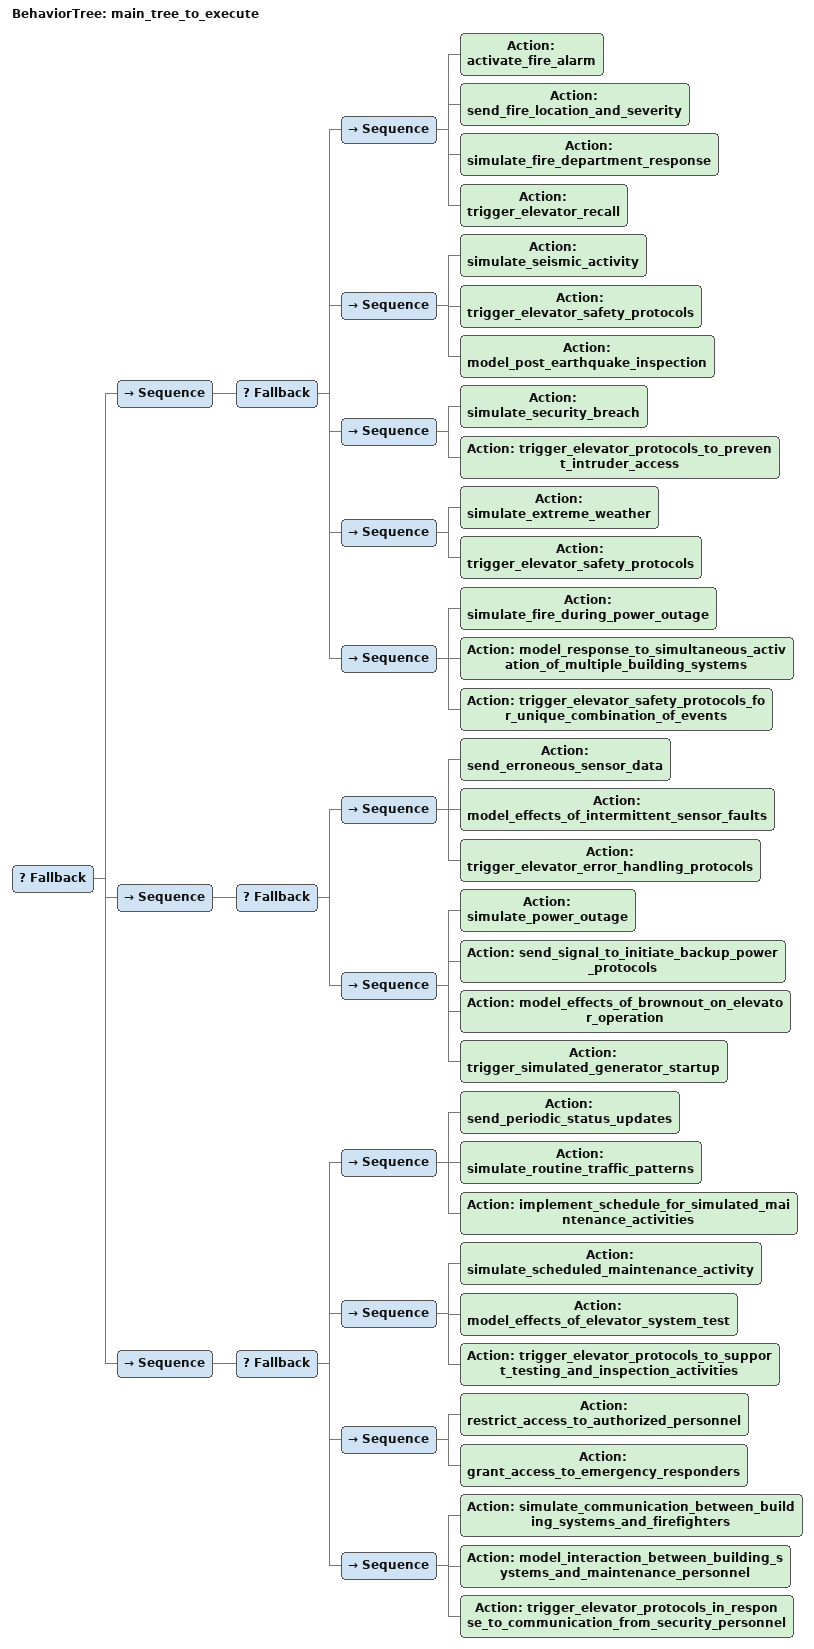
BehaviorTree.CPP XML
<root BTCPP_format="4">
  <BehaviorTree ID="main_tree_to_execute">
    <Fallback>
      <!-- Emergency/Safety Responses -->
      <Sequence>
        <Fallback>
          <Sequence>
            <Action ID="activate_fire_alarm"/>
            <Action ID="send_fire_location_and_severity"/>
            <Action ID="simulate_fire_department_response"/>
            <Action ID="trigger_elevator_recall"/>
          </Sequence>
          <Sequence>
            <Action ID="simulate_seismic_activity"/>
            <Action ID="trigger_elevator_safety_protocols"/>
            <Action ID="model_post_earthquake_inspection"/>
          </Sequence>
          <Sequence>
            <Action ID="simulate_security_breach"/>
            <Action ID="trigger_elevator_protocols_to_prevent_intruder_access"/>
          </Sequence>
          <Sequence>
            <Action ID="simulate_extreme_weather"/>
            <Action ID="trigger_elevator_safety_protocols"/>
          </Sequence>
          <Sequence>
            <Action ID="simulate_fire_during_power_outage"/>
            <Action ID="model_response_to_simultaneous_activation_of_multiple_building_systems"/>
            <Action ID="trigger_elevator_safety_protocols_for_unique_combination_of_events"/>
          </Sequence>
        </Fallback>
      </Sequence>
      <!-- Fault Handling -->
      <Sequence>
        <Fallback>
          <Sequence>
            <Action ID="send_erroneous_sensor_data"/>
            <Action ID="model_effects_of_intermittent_sensor_faults"/>
            <Action ID="trigger_elevator_error_handling_protocols"/>
          </Sequence>
          <Sequence>
            <Action ID="simulate_power_outage"/>
            <Action ID="send_signal_to_initiate_backup_power_protocols"/>
            <Action ID="model_effects_of_brownout_on_elevator_operation"/>
            <Action ID="trigger_simulated_generator_startup"/>
          </Sequence>
        </Fallback>
      </Sequence>
      <!-- Normal Operation -->
      <Sequence>
        <Fallback>
          <Sequence>
            <Action ID="send_periodic_status_updates"/>
            <Action ID="simulate_routine_traffic_patterns"/>
            <Action ID="implement_schedule_for_simulated_maintenance_activities"/>
          </Sequence>
          <Sequence>
            <Action ID="simulate_scheduled_maintenance_activity"/>
            <Action ID="model_effects_of_elevator_system_test"/>
            <Action ID="trigger_elevator_protocols_to_support_testing_and_inspection_activities"/>
          </Sequence>
          <Sequence>
            <Action ID="restrict_access_to_authorized_personnel"/>
            <Action ID="grant_access_to_emergency_responders"/>
          </Sequence>
          <Sequence>
            <Action ID="simulate_communication_between_building_systems_and_firefighters"/>
            <Action ID="model_interaction_between_building_systems_and_maintenance_personnel"/>
            <Action ID="trigger_elevator_protocols_in_response_to_communication_from_security_personnel"/>
          </Sequence>
        </Fallback>
      </Sequence>
    </Fallback>
  </BehaviorTree>
</root>
